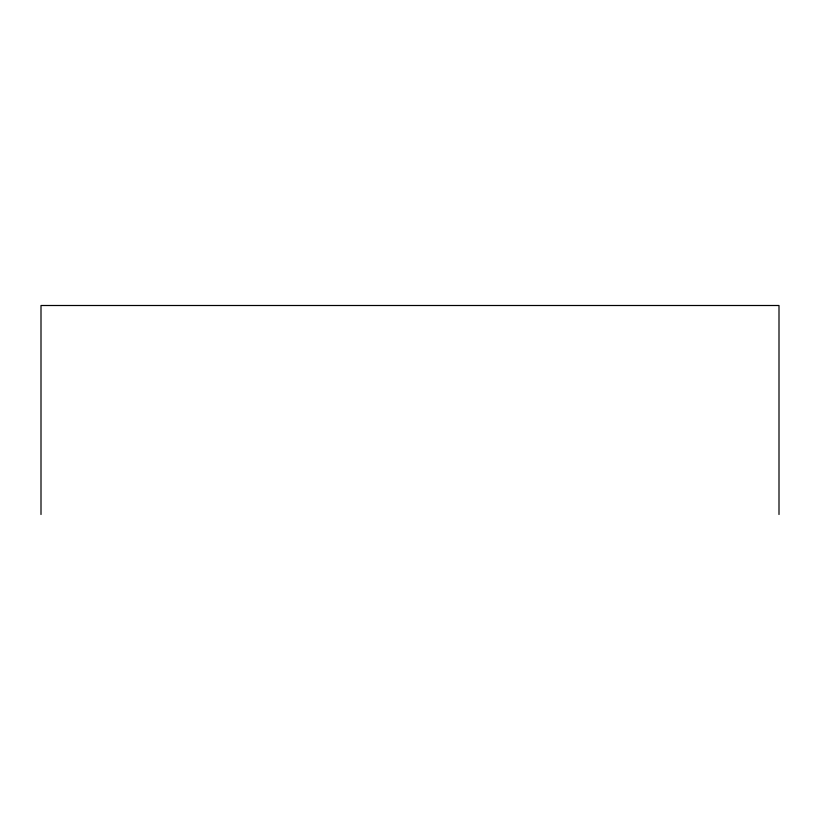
<?xml version="1.0" encoding="UTF-8"?>
<svg xmlns="http://www.w3.org/2000/svg" width="820" height="820" viewBox="0 0 820 820"><rect width="100%" height="100%" fill="white"/><g stroke="black" fill="none" stroke-linecap="round" stroke-linejoin="round"><path stroke-width="1.23" d="M779 514.499L779 305.501L41 305.501L41 514.499"/></g></svg>
